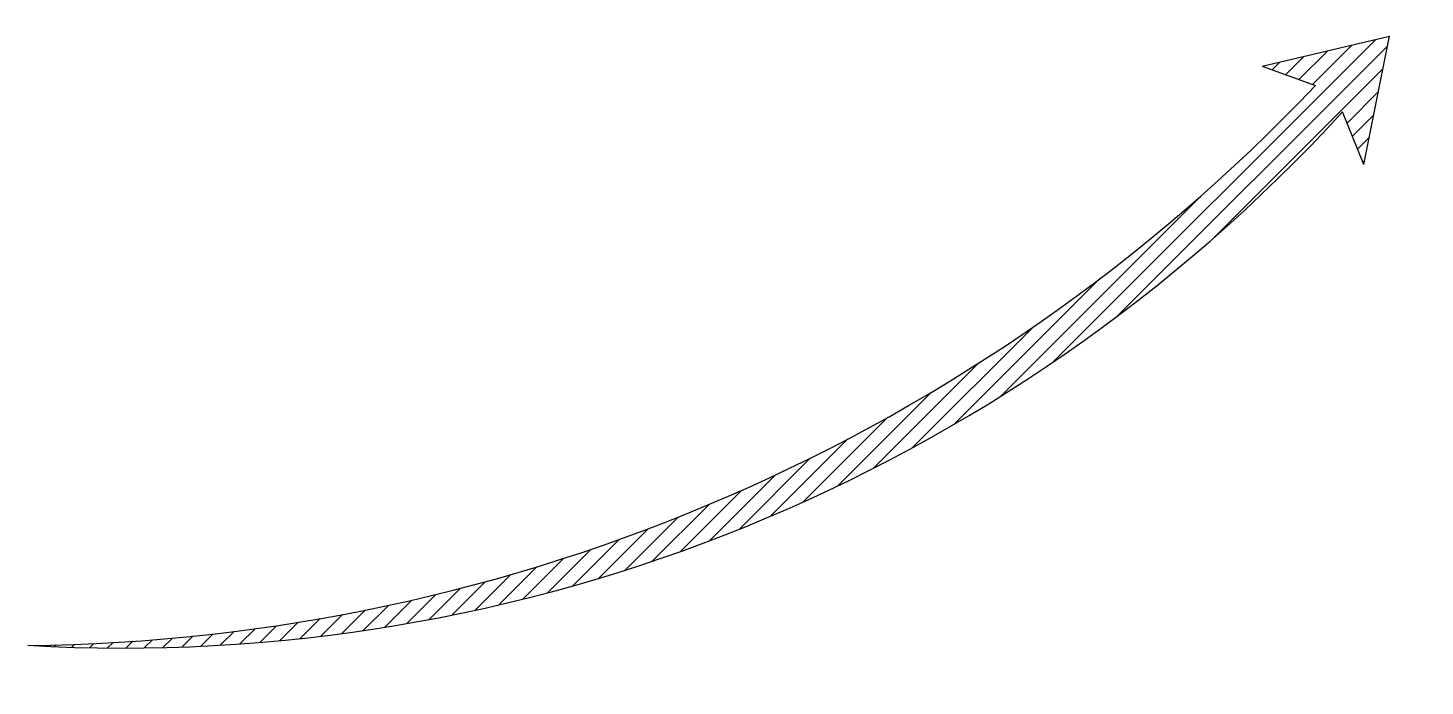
# Model space of a CAD drawing. Header units: millimetres. Extents: x 1084.3 to 1101.9, y 998.2 to 1020.9.
# Drawn here: x 1084.76 to 1101.89, y 998.16 to 1006.23 of the extents above; entities outside this region: 1.
import ezdxf

# ---------------------------------------------------------------- set-up
doc = ezdxf.new("R2010")
doc.units = ezdxf.units.MM

msp = doc.modelspace()

# ---------------------------------------------------------------- hatches: boundary and pattern name
h = msp.add_hatch()
h.set_pattern_fill('ANGLE', color=256, scale=0.05, style=0)
h.set_pattern_definition([(0, (0, 0), (0, 0.34925), [0.254, -0.09525]), (90, (0, 0), (-0.34925, 0), [0.254, -0.09525])])
h.paths.add_polyline_path([(1101.886, 1006.233), (1099.89, 1005.763), (1100.542, 1005.525, -0.203058), (1084.761, 998.662), (1084.761, 998.162, 0.218506)], flags=17)
h.paths.add_polyline_path([(1101.886, 1006.233), (1099.89, 1005.763), (1100.542, 1005.525, -0.203058), (1084.761, 998.662), (1084.761, 998.162, 0.218506)], flags=17)
h = msp.add_hatch()
h.set_pattern_fill('ANSI31', color=256, scale=0.05, style=0)
h.paths.add_polyline_path([(1101.449, 1006.13), (1099.89, 1005.763), (1100.542, 1005.525, -0.203058), (1084.761, 998.662, 0.225338), (1100.876, 1005.203), (1101.136, 1004.558)])

# ---------------------------------------------------------------- linework, layer by layer
for p, q in [((1099.89, 1005.763), (1101.449, 1006.13)), ((1101.136, 1004.558), (1101.449, 1006.13)), ((1099.89, 1005.763), (1100.542, 1005.525)), ((1101.136, 1004.558), (1100.876, 1005.203))]:
    msp.add_line(p, q)
msp.add_circle((1084.55, 1020.722), 0.2)
for centre, radius, start, end in [((1084.55, 1020.722), 22.062, 270.5479, 316.4611), ((1085.93, 1018.904), 20.276, 266.6926, 317.4878)]:
    msp.add_arc(centre, radius, start, end)

doc.saveas('drawing.dxf')
